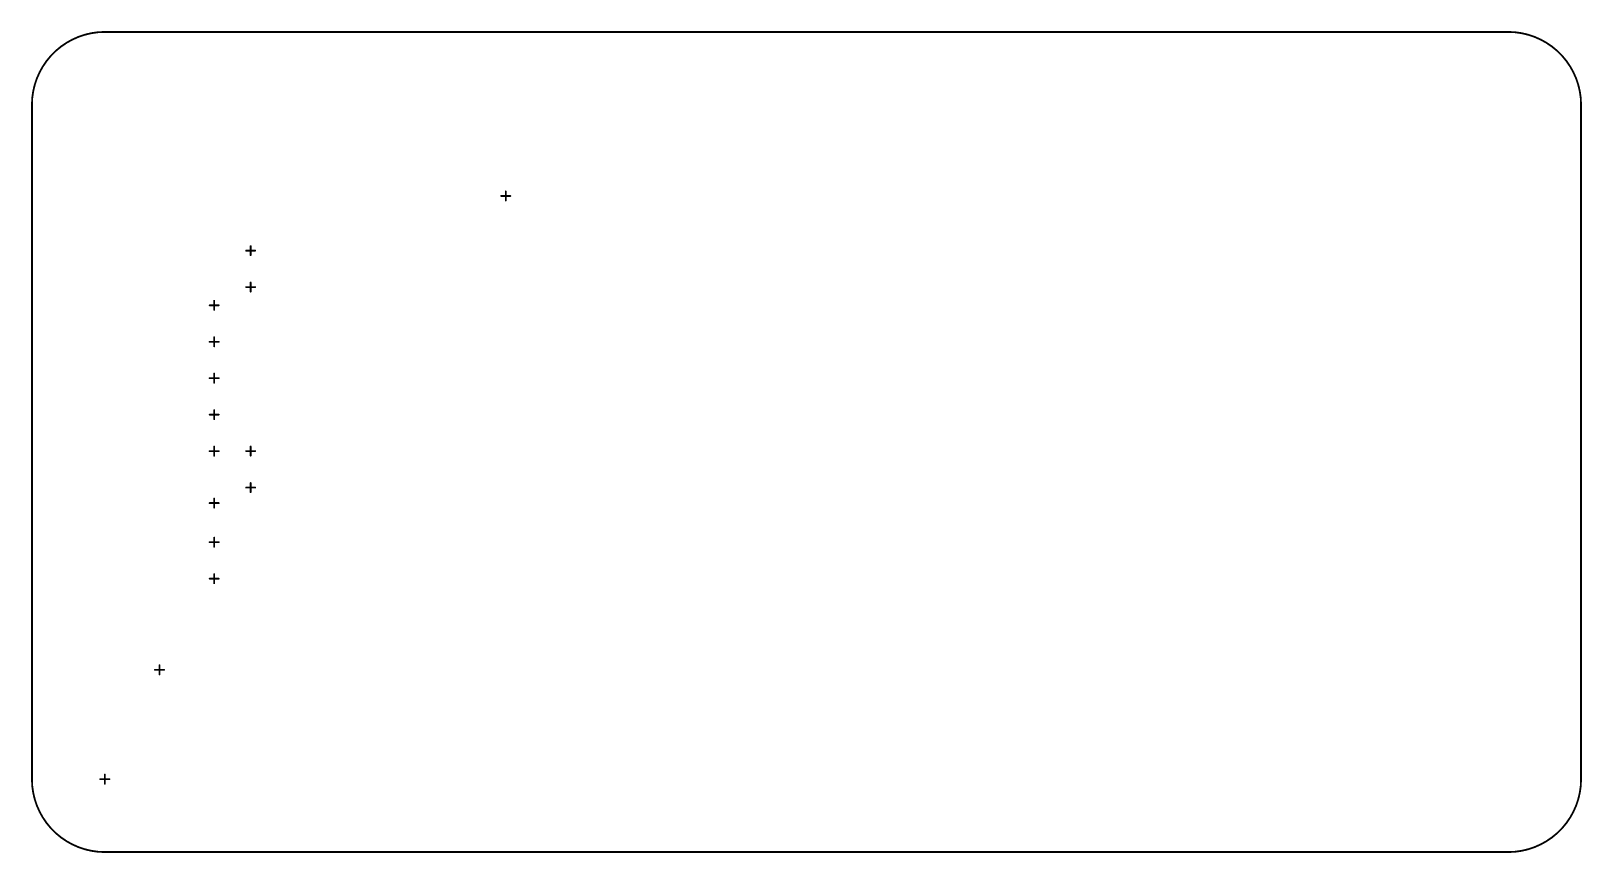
# Model space of a CAD drawing. Header units: millimetres. Extents: x -4.1 to 81, y -4.1 to 41.
import ezdxf

# ---------------------------------------------------------------- set-up
doc = ezdxf.new("R2010")
doc.units = ezdxf.units.MM
doc.layers.add('Mechanical1', color=6, linetype='Continuous')
doc.layers.add('Mechanical8', color=56, linetype='Continuous')

msp = doc.modelspace()

# ---------------------------------------------------------------- linework, layer by layer
at = {"layer": 'Mechanical1'}
for points, const_width in [([(-4, 37, -0.414214), (0, 41)], 0.1), ([(77, 41, -0.414214), (81, 37)], 0.1), ([(0, -4, -0.414214), (-4, 0)], 0.1), ([(0, -4, -0.414214), (-4, 0)], 0.0127), ([(81, 0, -0.414214), (77, -4)], 0.1)]:
    msp.add_lwpolyline(points, format="xyb", dxfattribs=dict(at, const_width=const_width))
for points, const_width in [([(0, 41), (77, 41)], 0.1), ([(-4, 0), (-4, 37)], 0.1), ([(81, 0), (81, 37)], 0.1), ([(0, -4), (77, -4)], 0.1), ([(0, -4), (77, -4)], 0.0127)]:
    msp.add_lwpolyline(points, dxfattribs=dict(at, const_width=const_width))
for points, const_width in [([(-0.025, 41, 1), (0.025, 41, 1)], 0.05), ([(-0.025, 41, 1), (0.025, 41, 1)], 0.05), ([(76.975, 41, 1), (77.025, 41, 1)], 0.05), ([(76.975, 41, 1), (77.025, 41, 1)], 0.05), ([(-4.025, 37, 1), (-3.975, 37, 1)], 0.05), ([(-4.025, 37, 1), (-3.975, 37, 1)], 0.05), ([(80.975, 37, 1), (81.025, 37, 1)], 0.05), ([(80.975, 37, 1), (81.025, 37, 1)], 0.05), ([(-4.025, 0, 1), (-3.975, 0, 1)], 0.05), ([(-4.025, 0, 1), (-3.975, 0, 1)], 0.05), ([(-4.003, 0, 1), (-3.997, 0, 1)], 0.00635), ([(80.975, 0, 1), (81.025, 0, 1)], 0.05), ([(80.975, 0, 1), (81.025, 0, 1)], 0.05), ([(-0.025, -4, 1), (0.025, -4, 1)], 0.05), ([(-0.025, -4, 1), (0.025, -4, 1)], 0.05), ([(-0.003, -4, 1), (0.003, -4, 1)], 0.00635), ([(-0.003, -4, 1), (0.003, -4, 1)], 0.00635), ([(76.975, -4, 1), (77.025, -4, 1)], 0.05), ([(76.975, -4, 1), (77.025, -4, 1)], 0.05), ([(76.997, -4, 1), (77.003, -4, 1)], 0.00635)]:
    msp.add_lwpolyline(points, format="xyb", close=True, dxfattribs=dict(at, const_width=const_width))
at = {"layer": 'Mechanical8', "const_width": 0.1}
for points in [[(21.75, 32), (22.25, 32)], [(22, 31.75), (22, 32.25)], [(7.75, 29), (8.25, 29)], [(8, 28.75), (8, 29.25)], [(8, 26.75), (8, 27.25)], [(7.75, 27), (8.25, 27)], [(5.75, 26), (6.25, 26)], [(6, 25.75), (6, 26.25)], [(5.75, 24), (6.25, 24)], [(6, 23.75), (6, 24.25)], [(6, 21.75), (6, 22.25)], [(5.75, 22), (6.25, 22)], [(5.75, 20), (6.25, 20)], [(6, 19.75), (6, 20.25)], [(5.75, 18), (6.25, 18)], [(6, 17.75), (6, 18.25)], [(7.75, 18), (8.25, 18)], [(8, 17.75), (8, 18.25)], [(8, 15.75), (8, 16.25)], [(6, 14.9), (6, 15.4)], [(7.75, 16), (8.25, 16)], [(5.75, 15.15), (6.25, 15.15)], [(5.75, 13), (6.25, 13)], [(6, 12.75), (6, 13.25)], [(6, 10.75), (6, 11.25)], [(5.75, 11), (6.25, 11)], [(2.75, 6), (3.25, 6)], [(3, 5.75), (3, 6.25)], [(-0.25, 0), (0.25, 0)], [(0, -0.25), (0, 0.25)]]:
    msp.add_lwpolyline(points, dxfattribs=at)
at = {"layer": 'Mechanical8', "const_width": 0.05}
for points in [[(21.725, 32, 1), (21.775, 32, 1)], [(21.975, 32.25, 1), (22.025, 32.25, 1)], [(21.975, 31.75, 1), (22.025, 31.75, 1)], [(22.225, 32, 1), (22.275, 32, 1)], [(7.725, 29, 1), (7.775, 29, 1)], [(7.975, 29.25, 1), (8.025, 29.25, 1)], [(8.225, 29, 1), (8.275, 29, 1)], [(7.975, 28.75, 1), (8.025, 28.75, 1)], [(7.975, 27.25, 1), (8.025, 27.25, 1)], [(7.725, 27, 1), (7.775, 27, 1)], [(7.975, 26.75, 1), (8.025, 26.75, 1)], [(8.225, 27, 1), (8.275, 27, 1)], [(5.725, 26, 1), (5.775, 26, 1)], [(5.975, 26.25, 1), (6.025, 26.25, 1)], [(5.975, 25.75, 1), (6.025, 25.75, 1)], [(6.225, 26, 1), (6.275, 26, 1)], [(5.725, 24, 1), (5.775, 24, 1)], [(5.975, 24.25, 1), (6.025, 24.25, 1)], [(6.225, 24, 1), (6.275, 24, 1)], [(5.975, 23.75, 1), (6.025, 23.75, 1)], [(5.975, 22.25, 1), (6.025, 22.25, 1)], [(5.725, 22, 1), (5.775, 22, 1)], [(5.975, 21.75, 1), (6.025, 21.75, 1)], [(6.225, 22, 1), (6.275, 22, 1)], [(5.725, 20, 1), (5.775, 20, 1)], [(5.975, 20.25, 1), (6.025, 20.25, 1)], [(5.975, 19.75, 1), (6.025, 19.75, 1)], [(6.225, 20, 1), (6.275, 20, 1)], [(5.725, 18, 1), (5.775, 18, 1)], [(5.975, 18.25, 1), (6.025, 18.25, 1)], [(6.225, 18, 1), (6.275, 18, 1)], [(7.725, 18, 1), (7.775, 18, 1)], [(7.975, 18.25, 1), (8.025, 18.25, 1)], [(8.225, 18, 1), (8.275, 18, 1)], [(5.975, 17.75, 1), (6.025, 17.75, 1)], [(7.975, 17.75, 1), (8.025, 17.75, 1)], [(7.975, 16.25, 1), (8.025, 16.25, 1)], [(5.975, 15.4, 1), (6.025, 15.4, 1)], [(7.725, 16, 1), (7.775, 16, 1)], [(7.975, 15.75, 1), (8.025, 15.75, 1)], [(8.225, 16, 1), (8.275, 16, 1)], [(5.725, 15.15, 1), (5.775, 15.15, 1)], [(5.975, 14.9, 1), (6.025, 14.9, 1)], [(6.225, 15.15, 1), (6.275, 15.15, 1)], [(5.725, 13, 1), (5.775, 13, 1)], [(5.975, 13.25, 1), (6.025, 13.25, 1)], [(5.975, 12.75, 1), (6.025, 12.75, 1)], [(6.225, 13, 1), (6.275, 13, 1)], [(5.975, 11.25, 1), (6.025, 11.25, 1)], [(5.725, 11, 1), (5.775, 11, 1)], [(5.975, 10.75, 1), (6.025, 10.75, 1)], [(6.225, 11, 1), (6.275, 11, 1)], [(2.725, 6, 1), (2.775, 6, 1)], [(2.975, 6.25, 1), (3.025, 6.25, 1)], [(3.225, 6, 1), (3.275, 6, 1)], [(2.975, 5.75, 1), (3.025, 5.75, 1)], [(-0.275, 0, 1), (-0.225, 0, 1)], [(-0.025, 0.25, 1), (0.025, 0.25, 1)], [(-0.025, 0.25, 1), (0.025, 0.25, 1)], [(0.225, 0, 1), (0.275, 0, 1)], [(0.225, 0, 1), (0.275, 0, 1)], [(-0.025, -0.25, 1), (0.025, -0.25, 1)]]:
    msp.add_lwpolyline(points, format="xyb", close=True, dxfattribs=at)

doc.saveas('drawing.dxf')
